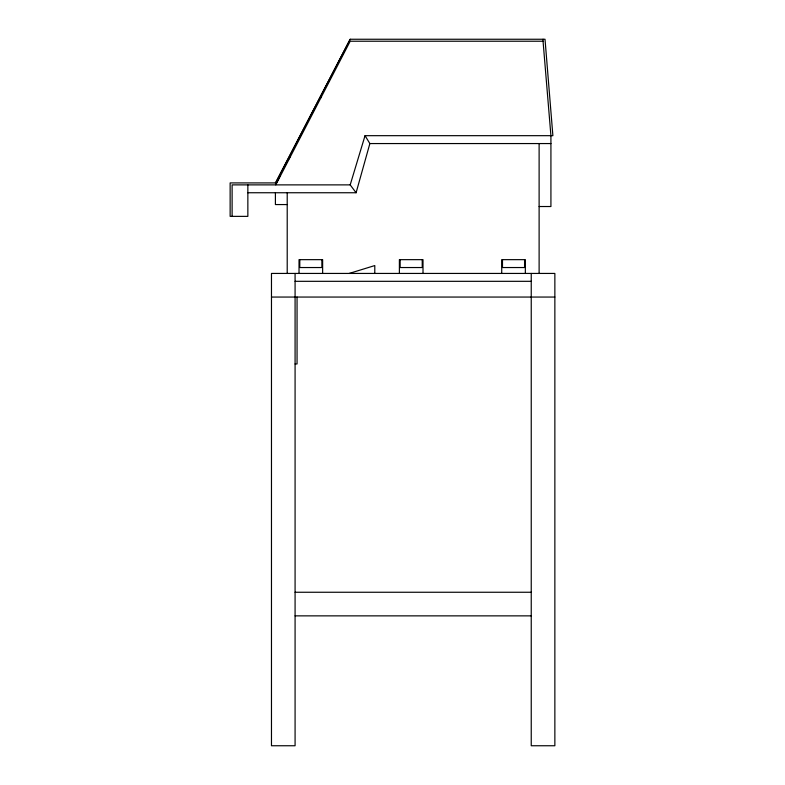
<?xml version="1.0" encoding="UTF-8"?>
<svg xmlns="http://www.w3.org/2000/svg" width="785" height="785" viewBox="0 0 785 785"><rect width="100%" height="100%" fill="white"/><g stroke="black" fill="none" stroke-linecap="round" stroke-linejoin="round"><path stroke-width="1.18" d="M247.854 192.747L356.096 192.747L369.872 143.557L365.035 135.677L552.885 135.677L545.016 39.25L350.188 39.25L275.407 182.915M356.096 192.747L350.188 184.877L365.035 135.677M350.188 39.25L275.78 182.915L230.142 182.915L230.142 216.366L247.854 216.366L247.854 184.877M275.78 184.877L350.188 41.222L543.053 41.222L550.923 135.677L550.923 206.524L539.118 206.524M275.967 183.798L279.902 176.242M288.9 158.953L290.028 156.794M320.388 98.468L321.516 96.31M349.207 273.435L374.788 265.565L374.788 273.435M369.872 143.557L550.923 143.557M350.188 184.877L232.115 184.877L232.115 216.366M287.212 204.561L275.407 204.561L275.407 192.747M295.082 281.315L531.239 281.315M271.473 297.054L554.858 297.054M295.082 363.965L297.054 363.965L297.054 297.054M295.082 592.253L531.239 592.253M295.082 615.862L531.239 615.862M543.053 39.25L543.053 41.222M539.118 143.557L539.118 273.435M531.239 273.435L531.239 745.75L554.858 745.75L554.858 273.435L271.473 273.435L271.473 745.75L295.082 745.75L295.082 273.435M525.342 273.435L525.342 259.658L501.723 259.658L501.723 273.435M524.566 259.658L524.566 267.538L502.488 267.538L502.488 259.658M423.007 273.435L423.007 259.658L399.388 259.658L399.388 273.435M422.232 259.658L422.232 267.538L400.154 267.538L400.154 259.658M322.635 273.435L322.635 259.658L299.026 259.658L299.026 273.435M321.87 259.658L321.87 267.538L299.791 267.538L299.791 259.658M287.212 192.747L287.212 273.435"/></g></svg>
